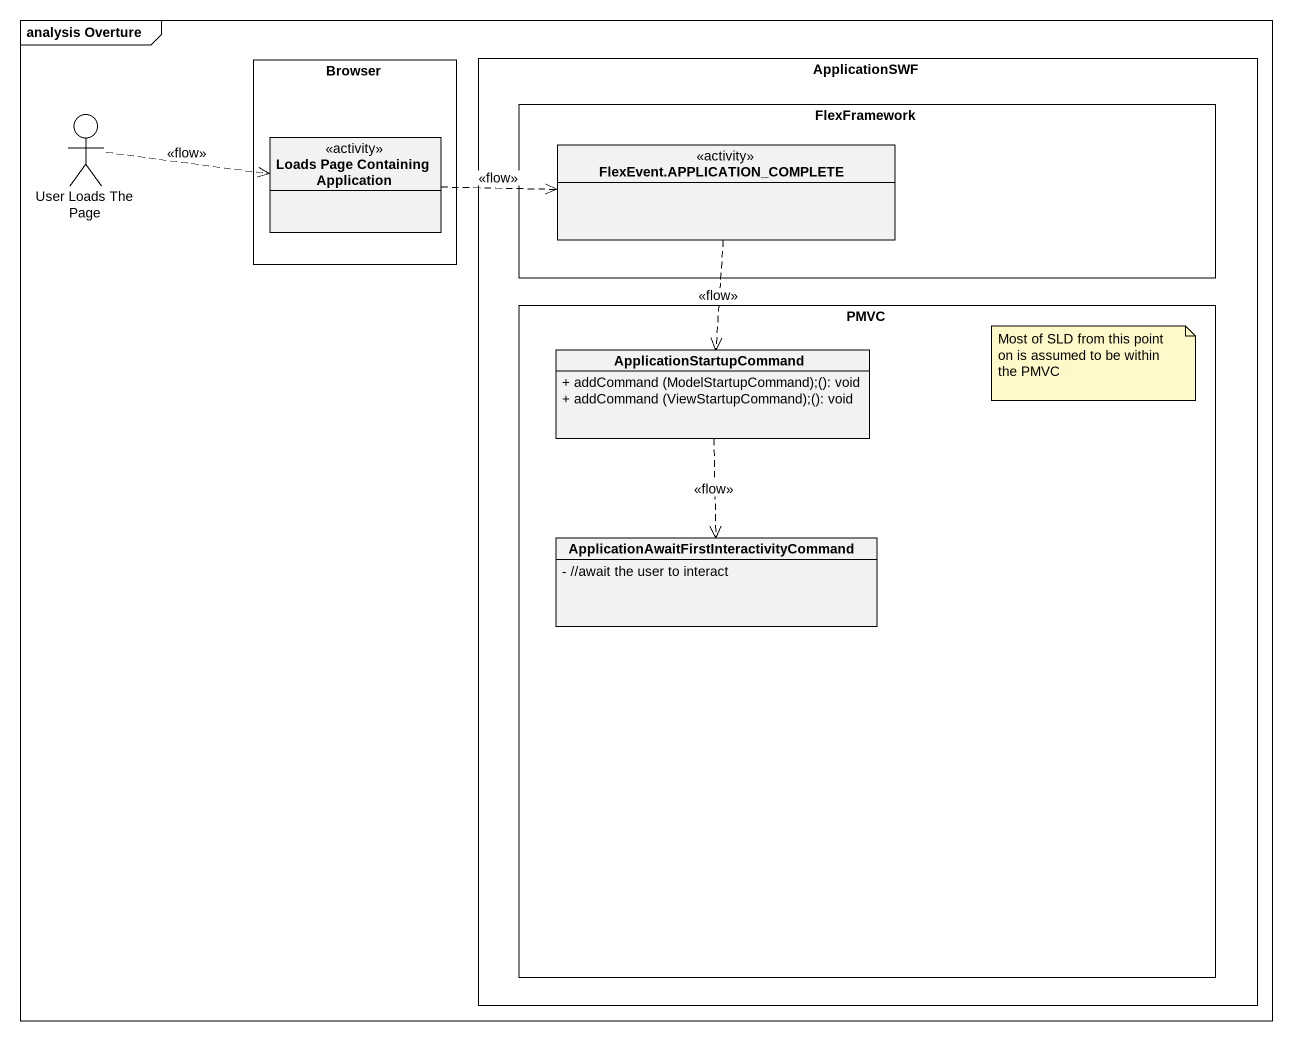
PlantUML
@startuml
mainframe analysis Overture
allowmixing
hide circle
hide empty members
skinparam classAttributeIconSize 0
rectangle Browser {
  class "Loads Page Containing Application" as Loads_Page_Containing <<activity>>
}
rectangle ApplicationSWF {
  rectangle FlexFramework {
    class "FlexEvent.APPLICATION_COMPLETE" as FlexEvent_APPLICATION <<activity>>
  }
  rectangle PMVC {
    class ApplicationStartupCommand {
      + addCommand (ModelStartupCommand);(): void
      + addCommand (ViewStartupCommand);(): void
    }
    class "ApplicationAwaitFirstInteractivityCommand" as ApplicationAwaitFirstInterac {
      - //await the user to interact
    }
  }
}
actor "User Loads The Page" as User_Loads_The_Page
User_Loads_The_Page .right.> Loads_Page_Containing : <<flow>>
Loads_Page_Containing .right.> FlexEvent_APPLICATION : <<flow>>
FlexEvent_APPLICATION ..> ApplicationStartupCommand : <<flow>>
ApplicationStartupCommand ..> ApplicationAwaitFirstInterac : <<flow>>
note as N1
  Most of SLD from this point on is assumed to be within the PMVC
end note
@enduml
